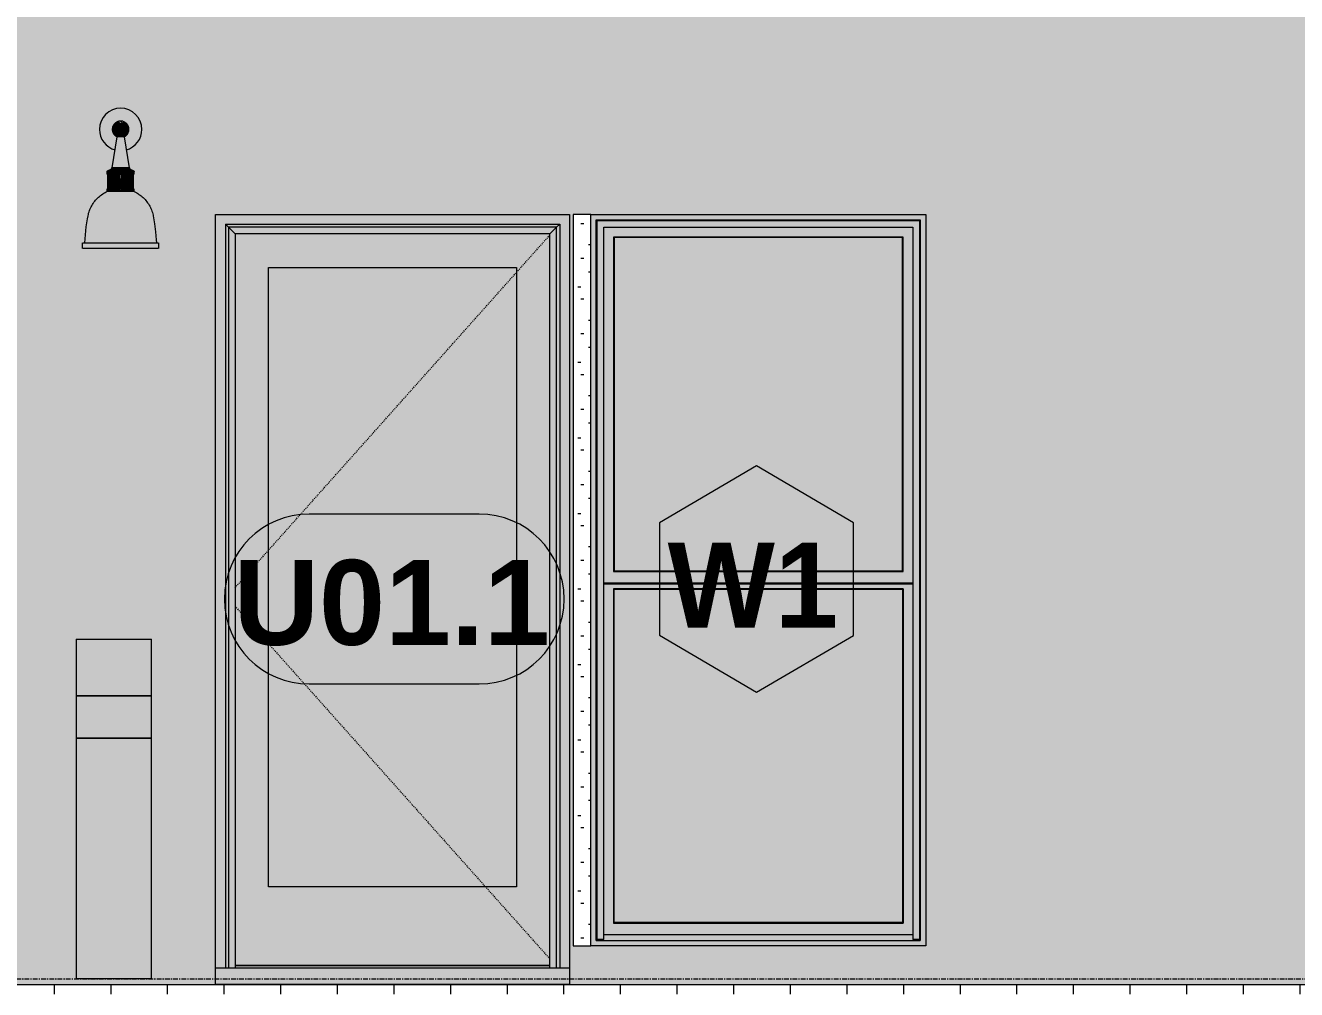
# Model space of a CAD drawing. Header units: inches. Extents: x -4168 to 4202, y -264 to 629.
# Drawn here: x -3329.6 to -3194.9, y -1.1 to 101 of the extents above; entities that cross this region are included whole.
import ezdxf

# ---------------------------------------------------------------- set-up
doc = ezdxf.new("R2010")
doc.units = ezdxf.units.IN
doc.header["$MEASUREMENT"] = 0
doc.linetypes.add('Dash 1_16_', pattern=[0.125, 0.0625, -0.0625])
doc.linetypes.add('Grid Line 1_2_', pattern=[0.875, 0.5, -0.125, 0.125, -0.125])
for name, color, linetype, lineweight in [('A-DOOR-5', 31, 'Continuous', 9), ('A-DOOR-6', 31, 'Dash 1_16_', 9), ('A-DOOR-FRAM', 31, 'Continuous', 9), ('A-DOOR-GLAZ', 31, 'Continuous', 9), ('A-DOOR-IDEN', 31, 'Continuous', 9), ('A-FLOR-2', 192, 'Continuous', 9), ('A-FLOR-LEVL-1', 51, 'Grid Line 1_2_', 9), ('A-FLOR-PATT-1', 252, 'Continuous', 9), ('A-GLAZ-1', 151, 'Continuous', 9), ('A-GLAZ-2', 57, 'Continuous', 9), ('A-GLAZ-IDEN', 152, 'Continuous', 9), ('A-WALL-3', 113, 'Continuous', 9), ('A-WALL-PATT-3', 111, 'Continuous', 9), ('E-LITE-EQPM', 33, 'Continuous', 9)]:
    doc.layers.add(name, color=color, linetype=linetype, lineweight=lineweight)
doc.styles.add('Arial_B', font='arialbd.ttf', dxfattribs={"height": 9})
doc.styles.add('Century Gothic_B', font='GOTHICB.TTF', dxfattribs={"height": 9})

# ---------------------------------------------------------------- blocks, each defined once
blk = doc.blocks.new('Bayer Built Door - VISTAGRANDE FLUSH - 37-1_2__ x 81-3_4__ - 1ST FLOOR-3294966-BUILDING ELEVATION - WEST')
at = {"layer": 'A-DOOR-FRAM'}
for points in [[(-3309.47, 1.13), (-3308.44, 1.13), (-3308.44, 79.97), (-3273, 79.97), (-3273, 1.13), (-3271.97, 1.13), (-3271.97, 81), (-3309.47, 81), (-3309.47, 1.42)], [(-3308.14, 1.13), (-3308.1, 1.13), (-3308.1, 79.63), (-3308.44, 79.97), (-3308.44, 1.13)], [(-3273.35, 79.63), (-3273, 79.97), (-3308.44, 79.97), (-3308.1, 79.63), (-3273.46, 79.63)], [(-3308.1, 1.13), (-3307.41, 1.13), (-3307.41, 78.94), (-3308.1, 79.63), (-3308.1, 1.2)], [(-3307.41, 78.94), (-3274.04, 78.94), (-3273.35, 79.63), (-3308.1, 79.63), (-3307.99, 79.52)], [(-3273.46, 1.13), (-3273.35, 1.13), (-3273.35, 79.63), (-3274.04, 78.94), (-3274.04, 1.13)], [(-3273.35, 1.13), (-3273, 1.13), (-3273, 79.97), (-3273.35, 79.63), (-3273.35, 1.2)], [(-3274.04, 1.13), (-3274.04, 1.42), (-3307.41, 1.42), (-3307.41, 1.13), (-3275.97, 1.13)], [(-3308.44, -0.63), (-3271.97, -0.63), (-3272, 1.13), (-3309.47, 1.13), (-3309.47, -0.63)]]:
    blk.add_hatch(color=256, dxfattribs=at).paths.add_polyline_path(points, flags=0)
h = blk.add_hatch(color=256, dxfattribs=at)
h.paths.add_polyline_path([(-3307.41, 1.42), (-3274.04, 1.42), (-3274.04, 78.94), (-3307.41, 78.94), (-3307.41, 1.58)], flags=0)
h.paths.add_polyline_path([(-3303.85, 9.75), (-3303.85, 75.37), (-3277.6, 75.37), (-3277.6, 9.75), (-3301.11, 9.75)], flags=0)
at = {"layer": 'A-DOOR-GLAZ'}
blk.add_hatch(color=256, dxfattribs=at).paths.add_polyline_path([(-3277.6, 9.75), (-3277.6, 75.37), (-3303.85, 75.37), (-3303.85, 9.75), (-3284.35, 9.75)], flags=0)
at = {"layer": 'A-DOOR-6'}
for p, q in [((-3307.41, 41.45), (-3274.04, 78.83)), ((-3307.41, 39.49), (-3274.04, 2.11))]:
    blk.add_line(p, q, dxfattribs=at)
at = {"layer": 'A-DOOR-FRAM'}
for p, q in [((-3308.44, 79.97), (-3308.44, 1.13)), ((-3308.44, 79.97), (-3273, 79.97)), ((-3308.1, 79.63), (-3308.44, 79.97)), ((-3308.44, 79.97), (-3308.44, 1.13)), ((-3308.44, 79.97), (-3273, 79.97)), ((-3307.41, 78.94), (-3308.1, 79.63)), ((-3308.1, 79.63), (-3308.1, 1.13)), ((-3273.35, 79.63), (-3308.1, 79.63)), ((-3274.04, 78.94), (-3273.35, 79.63)), ((-3273.35, 79.63), (-3273, 79.97)), ((-3273.35, 1.13), (-3273.35, 79.63)), ((-3273, 79.97), (-3273, 1.13)), ((-3273, 79.97), (-3273, 1.13)), ((-3307.41, 78.94), (-3307.41, 1.13)), ((-3274.04, 78.94), (-3307.41, 78.94)), ((-3274.04, 1.13), (-3274.04, 78.94)), ((-3303.85, 9.75), (-3303.85, 75.37)), ((-3303.85, 75.37), (-3277.6, 75.37)), ((-3277.6, 75.37), (-3277.6, 9.75)), ((-3277.6, 9.75), (-3303.85, 9.75)), ((-3274.04, 1.42), (-3307.41, 1.42)), ((-3307.41, 1.42), (-3274.04, 1.42)), ((-3309.47, -0.63), (-3309.47, 1.13)), ((-3271.97, 1.13), (-3309.47, 1.13)), ((-3271.97, 1.13), (-3271.97, -0.63)), ((-3309.47, -0.63), (-3309.47, -0.58)), ((-3271.97, -0.58), (-3309.47, -0.58)), ((-3271.97, -0.58), (-3271.97, -0.63))]:
    blk.add_line(p, q, dxfattribs=at)
blk = doc.blocks.new('VISA-OW2400-02-SASS - OW2400-L30K-MVOLT-V9-BUILDING ELEVATION - WEST')
at = {"layer": 'E-LITE-EQPM'}
h = blk.add_hatch(color=256, dxfattribs=at)
h.paths.add_polyline_path([(-2953.12, 87.83), (-2952.59, 88.05), (-2952.12, 88.41), (-2951.76, 88.88), (-2951.54, 89.42), (-2951.46, 90), (-2951.54, 90.58), (-2951.76, 91.13), (-2952.12, 91.59), (-2952.59, 91.95), (-2953.13, 92.17), (-2953.71, 92.25), (-2954.29, 92.17), (-2954.84, 91.95), (-2955.3, 91.59), (-2955.66, 91.13), (-2955.88, 90.58), (-2955.96, 90), (-2955.88, 89.42), (-2955.66, 88.88), (-2955.3, 88.41), (-2954.84, 88.05), (-2954.3, 87.83), (-2954.1, 89.24), (-2954.44, 89.55), (-2954.48, 89.68), (-2954.5, 89.69), (-2954.55, 90.05), (-2954.45, 90.32), (-2954.44, 90.39), (-2954.43, 90.44), (-2954.13, 90.73), (-2954.03, 90.75), (-2953.87, 90.85), (-2953.85, 90.79), (-2953.79, 90.77), (-2953.71, 90.71), (-2953.65, 90.77), (-2953.7, 90.79), (-2953.62, 90.85), (-2953.38, 90.71), (-2953.47, 90.84), (-2953.3, 90.75), (-2953.16, 90.65), (-2953, 90.46), (-2952.89, 90.19), (-2952.88, 90.02), (-2952.95, 89.66), (-2953, 89.63), (-2953.09, 89.41), (-2953.17, 89.35), (-2953.34, 89.22), (-2953.13, 87.89)], flags=0)
h.paths.add_polyline_path([(-2953.71, 90.77), (-2953.81, 90.79), (-2953.78, 90.87), (-2953.71, 90.77)], flags=0)
h = blk.add_hatch(color=256, dxfattribs=at)
h.paths.add_polyline_path([(-2954.04, 89.22), (-2953.71, 89.22), (-2953.71, 90.71), (-2953.87, 90.79), (-2953.9, 90.79), (-2953.9, 90.84), (-2954.02, 90.79), (-2954.05, 90.79), (-2954.45, 90.41), (-2954.45, 90.32), (-2954.52, 90.2), (-2954.54, 89.97), (-2954.48, 89.68), (-2954.44, 89.65), (-2954.44, 89.54), (-2954.08, 89.22)], flags=0)
h.paths.add_polyline_path([(-2953.71, 90.77), (-2953.78, 90.87), (-2953.81, 90.79), (-2953.71, 90.77)], flags=0)
for points in [[(-2953.44, 89.22), (-2953.34, 89.22), (-2953.03, 89.53), (-2952.98, 89.67), (-2952.94, 89.67), (-2952.88, 89.82), (-2952.88, 90.02), (-2952.89, 90.19), (-2953, 90.46), (-2953.16, 90.65), (-2953.38, 90.8), (-2953.46, 90.81), (-2953.46, 90.75), (-2953.67, 90.84), (-2953.71, 90.77), (-2953.62, 90.77), (-2953.71, 90.67), (-2953.71, 89.22), (-2953.45, 89.22)], [(-2953.99, 85.93), (-2953.71, 85.93), (-2953.71, 89.22), (-2954.08, 89.22), (-2954.58, 85.93), (-2953.99, 85.93)], [(-2953.34, 85.93), (-2952.81, 85.93), (-2953.38, 89.22), (-2953.71, 89.22), (-2953.71, 85.93), (-2953.37, 85.93)], [(-2953.73, 85.29), (-2953.71, 85.29), (-2953.72, 85.54), (-2955.16, 85.54), (-2955.16, 85.29), (-2953.82, 85.29)], [(-2953.71, 83.72), (-2953.73, 85.22), (-2955.09, 85.22), (-2955.06, 83.72), (-2954.02, 83.72)], [(-2953.72, 85.54), (-2953.71, 85.54), (-2953.72, 85.65), (-2953.71, 85.67), (-2953.72, 85.7), (-2954.71, 85.67), (-2954.71, 85.65), (-2955, 85.62), (-2955.06, 85.54), (-2953.78, 85.54)], [(-2953.73, 85.22), (-2953.71, 85.22), (-2953.73, 85.29), (-2954.97, 85.29), (-2954.91, 85.22), (-2953.82, 85.22)], [(-2953.94, 85.7), (-2953.71, 85.73), (-2953.71, 85.93), (-2954.61, 85.93), (-2954.65, 85.81), (-2954.58, 85.81), (-2954.58, 85.75), (-2954.49, 85.73), (-2954.46, 85.71), (-2954.27, 85.72), (-2954.06, 85.72), (-2953.96, 85.7)], [(-2952.81, 85.7), (-2952.81, 85.74), (-2952.82, 85.77), (-2952.81, 85.8), (-2952.72, 85.78), (-2952.72, 85.8), (-2952.81, 85.93), (-2953.71, 85.93), (-2953.71, 85.7), (-2953.33, 85.71), (-2953.13, 85.72), (-2952.96, 85.72), (-2952.81, 85.7)], [(-2952.44, 85.54), (-2952.36, 85.54), (-2952.46, 85.64), (-2953.71, 85.7), (-2953.71, 85.67), (-2953.71, 85.65), (-2953.71, 85.54), (-2952.46, 85.54)], [(-2952.33, 85.29), (-2952.26, 85.29), (-2952.26, 85.54), (-2953.71, 85.54), (-2953.7, 85.29), (-2952.36, 85.29)], [(-2953.02, 85.22), (-2952.51, 85.22), (-2952.46, 85.29), (-2953.71, 85.29), (-2953.71, 85.22), (-2953.08, 85.22)], [(-2952.36, 83.72), (-2952.33, 83.72), (-2952.33, 85.22), (-2953.71, 85.22), (-2953.71, 83.72), (-2952.42, 83.72)], [(-2954.02, 83.41), (-2953.71, 83.41), (-2953.73, 83.66), (-2955.16, 83.66), (-2955.16, 83.41), (-2954.02, 83.41)], [(-2953.73, 83.66), (-2953.71, 83.67), (-2953.71, 83.72), (-2954.91, 83.72), (-2954.97, 83.66), (-2953.94, 83.66)], [(-2952.5, 83.66), (-2952.46, 83.66), (-2952.51, 83.72), (-2953.71, 83.72), (-2953.71, 83.66), (-2952.51, 83.66)], [(-2952.51, 83.41), (-2952.26, 83.41), (-2952.26, 83.66), (-2953.71, 83.66), (-2953.71, 83.41), (-2952.72, 83.41)], [(-2954.85, 80.85), (-2953.71, 80.85), (-2953.71, 83.41), (-2955.16, 83.41), (-2956.04, 82.8), (-2956.76, 81.93), (-2957.11, 80.85), (-2954.89, 80.85)], [(-2950.65, 80.85), (-2950.32, 80.85), (-2950.72, 82.01), (-2951.51, 82.91), (-2952.32, 83.41), (-2953.71, 83.41), (-2953.71, 80.85), (-2950.67, 80.85)], [(-2953.71, 77.98), (-2953.71, 80.85), (-2957.11, 80.85), (-2957.4, 79.24), (-2957.46, 78.32), (-2957.46, 77.98), (-2954.26, 77.98)], [(-2951.23, 77.98), (-2949.96, 77.98), (-2949.99, 78.79), (-2950.07, 79.6), (-2950.32, 80.85), (-2953.71, 80.85), (-2953.71, 77.98), (-2951.26, 77.98)], [(-2954.74, 77.38), (-2953.71, 77.38), (-2953.71, 77.98), (-2957.71, 77.98), (-2957.71, 77.38), (-2954.85, 77.38)], [(-2949.72, 77.38), (-2949.72, 77.98), (-2953.71, 77.98), (-2953.71, 77.38), (-2950.2, 77.38)]]:
    blk.add_hatch(color=256, dxfattribs=at).paths.add_polyline_path(points, flags=0)
for p, q in [((-2954.13, 89.22), (-2954.66, 85.93)), ((-2953.71, 89.22), (-2954.08, 89.22)), ((-2953.34, 89.22), (-2953.71, 89.22)), ((-2952.77, 85.93), (-2953.29, 89.22)), ((-2955.16, 85.54), (-2955.16, 85.29)), ((-2953.71, 85.54), (-2955.16, 85.54)), ((-2955.16, 85.29), (-2955.09, 85.22)), ((-2953.71, 85.29), (-2955.16, 85.29)), ((-2955.09, 85.22), (-2955.09, 83.72)), ((-2953.71, 85.22), (-2955.09, 85.22)), ((-2953.71, 85.7), (-2954.82, 85.7)), ((-2954.66, 85.7), (-2954.4, 85.7)), ((-2953.71, 85.93), (-2954.61, 85.93)), ((-2952.81, 85.93), (-2953.71, 85.93)), ((-2952.6, 85.7), (-2953.71, 85.7)), ((-2952.26, 85.54), (-2953.71, 85.54)), ((-2952.26, 85.29), (-2953.71, 85.29)), ((-2952.33, 85.22), (-2953.71, 85.22)), ((-2953.02, 85.7), (-2952.6, 85.7)), ((-2952.33, 85.22), (-2952.26, 85.29)), ((-2952.33, 83.72), (-2952.33, 85.22)), ((-2952.26, 85.29), (-2952.26, 85.54)), ((-2955.09, 83.72), (-2955.16, 83.66)), ((-2955.16, 83.66), (-2955.16, 83.41)), ((-2953.71, 83.66), (-2955.16, 83.66)), ((-2953.71, 83.72), (-2955.09, 83.72)), ((-2952.33, 83.72), (-2953.71, 83.72)), ((-2952.26, 83.66), (-2953.71, 83.66)), ((-2952.26, 83.66), (-2952.33, 83.72)), ((-2952.26, 83.41), (-2952.26, 83.66)), ((-2953.71, 83.41), (-2955.16, 83.41)), ((-2952.26, 83.41), (-2953.71, 83.41)), ((-2957.77, 77.98), (-2957.77, 77.38)), ((-2957.71, 77.98), (-2953.71, 77.98)), ((-2953.71, 77.38), (-2957.71, 77.38)), ((-2953.71, 77.98), (-2949.72, 77.98)), ((-2949.72, 77.38), (-2953.71, 77.38)), ((-2949.65, 77.38), (-2949.65, 77.98))]:
    blk.add_line(p, q, dxfattribs=at)
at = {"layer": 'E-LITE-EQPM', "flags": 128}
for points in [[(-2954.13, 89.22), (-2954.17, 89.24), (-2954.2, 89.26), (-2954.22, 89.29), (-2954.25, 89.31), (-2954.28, 89.34), (-2954.31, 89.36), (-2954.33, 89.39), (-2954.35, 89.42), (-2954.38, 89.45), (-2954.4, 89.48), (-2954.42, 89.51), (-2954.44, 89.54), (-2954.46, 89.57), (-2954.47, 89.6), (-2954.49, 89.64), (-2954.5, 89.67), (-2954.51, 89.71), (-2954.53, 89.74), (-2954.54, 89.78), (-2954.54, 89.81), (-2954.55, 89.85), (-2954.56, 89.89), (-2954.56, 89.92), (-2954.56, 89.96), (-2954.56, 90), (-2954.56, 90.03), (-2954.56, 90.07), (-2954.56, 90.11), (-2954.55, 90.14), (-2954.55, 90.18), (-2954.54, 90.22), (-2954.53, 90.25), (-2954.52, 90.29), (-2954.51, 90.32), (-2954.49, 90.36), (-2954.48, 90.39), (-2954.46, 90.42), (-2954.44, 90.46), (-2954.42, 90.49), (-2954.4, 90.52), (-2954.38, 90.55), (-2954.36, 90.58), (-2954.34, 90.61), (-2954.31, 90.63), (-2954.29, 90.66), (-2954.26, 90.68), (-2954.23, 90.71), (-2954.2, 90.73), (-2954.17, 90.75), (-2954.14, 90.77), (-2954.11, 90.79), (-2954.08, 90.81), (-2954.05, 90.83), (-2954.01, 90.84), (-2953.98, 90.86), (-2953.94, 90.87), (-2953.91, 90.88), (-2953.87, 90.89), (-2953.84, 90.9), (-2953.8, 90.91), (-2953.77, 90.91), (-2953.73, 90.92), (-2953.71, 90.92)], [(-2953.71, 90.92), (-2953.67, 90.92), (-2953.64, 90.91), (-2953.6, 90.91), (-2953.57, 90.9), (-2953.53, 90.89), (-2953.49, 90.88), (-2953.46, 90.87), (-2953.43, 90.85), (-2953.39, 90.84), (-2953.36, 90.82), (-2953.33, 90.8), (-2953.29, 90.78), (-2953.26, 90.76), (-2953.23, 90.74), (-2953.2, 90.72), (-2953.18, 90.7), (-2953.15, 90.67), (-2953.12, 90.65), (-2953.1, 90.62), (-2953.07, 90.59), (-2953.05, 90.56), (-2953.03, 90.53), (-2953.01, 90.5), (-2952.99, 90.47), (-2952.97, 90.44), (-2952.95, 90.41), (-2952.94, 90.37), (-2952.92, 90.34), (-2952.91, 90.3), (-2952.9, 90.27), (-2952.89, 90.23), (-2952.88, 90.2), (-2952.87, 90.16), (-2952.87, 90.12), (-2952.86, 90.09), (-2952.86, 90.05), (-2952.86, 90.01), (-2952.86, 89.98), (-2952.86, 89.94), (-2952.86, 89.9), (-2952.87, 89.87), (-2952.88, 89.83), (-2952.88, 89.79), (-2952.89, 89.76), (-2952.9, 89.72), (-2952.91, 89.69), (-2952.93, 89.65), (-2952.94, 89.62), (-2952.96, 89.59), (-2952.98, 89.55), (-2952.99, 89.52), (-2953.01, 89.49), (-2953.03, 89.46), (-2953.06, 89.43), (-2953.08, 89.4), (-2953.1, 89.38), (-2953.13, 89.35), (-2953.16, 89.32), (-2953.18, 89.3), (-2953.21, 89.28), (-2953.24, 89.25), (-2953.27, 89.23), (-2953.29, 89.22)], [(-2955.16, 85.54), (-2955.15, 85.56), (-2955.14, 85.57), (-2955.12, 85.58), (-2955.11, 85.59), (-2955.1, 85.61), (-2955.08, 85.62), (-2955.07, 85.63), (-2955.05, 85.64), (-2955.04, 85.65), (-2955.02, 85.66), (-2955, 85.66), (-2954.99, 85.67), (-2954.97, 85.68), (-2954.95, 85.68), (-2954.94, 85.69), (-2954.92, 85.69), (-2954.9, 85.7), (-2954.88, 85.7), (-2954.88, 85.7)], [(-2954.88, 85.7), (-2954.87, 85.7), (-2954.86, 85.7), (-2954.85, 85.7), (-2954.85, 85.71), (-2954.84, 85.71), (-2954.83, 85.71), (-2954.82, 85.71), (-2954.81, 85.71), (-2954.8, 85.72), (-2954.79, 85.72), (-2954.79, 85.72), (-2954.78, 85.73), (-2954.77, 85.73), (-2954.76, 85.74), (-2954.75, 85.74), (-2954.75, 85.75), (-2954.74, 85.75), (-2954.73, 85.76), (-2954.73, 85.76), (-2954.72, 85.77), (-2954.71, 85.78), (-2954.71, 85.78), (-2954.7, 85.79), (-2954.7, 85.8), (-2954.69, 85.81), (-2954.69, 85.81), (-2954.68, 85.82), (-2954.68, 85.83), (-2954.68, 85.84), (-2954.67, 85.85), (-2954.67, 85.85), (-2954.67, 85.86), (-2954.66, 85.87), (-2954.66, 85.88), (-2954.66, 85.89), (-2954.66, 85.9), (-2954.66, 85.91), (-2954.66, 85.92), (-2954.66, 85.93), (-2954.66, 85.93)], [(-2952.77, 85.93), (-2952.77, 85.92), (-2952.77, 85.91), (-2952.76, 85.9), (-2952.76, 85.89), (-2952.76, 85.88), (-2952.76, 85.87), (-2952.76, 85.87), (-2952.75, 85.86), (-2952.75, 85.85), (-2952.75, 85.84), (-2952.74, 85.83), (-2952.74, 85.82), (-2952.74, 85.82), (-2952.73, 85.81), (-2952.73, 85.8), (-2952.72, 85.79), (-2952.72, 85.79), (-2952.71, 85.78), (-2952.7, 85.77), (-2952.7, 85.77), (-2952.69, 85.76), (-2952.68, 85.75), (-2952.68, 85.75), (-2952.67, 85.74), (-2952.66, 85.74), (-2952.65, 85.73), (-2952.65, 85.73), (-2952.64, 85.72), (-2952.63, 85.72), (-2952.62, 85.72), (-2952.61, 85.71), (-2952.61, 85.71), (-2952.6, 85.71), (-2952.59, 85.71), (-2952.58, 85.71), (-2952.57, 85.7), (-2952.56, 85.7), (-2952.55, 85.7), (-2952.54, 85.7), (-2952.54, 85.7)], [(-2952.54, 85.7), (-2952.52, 85.7), (-2952.51, 85.69), (-2952.49, 85.69), (-2952.47, 85.68), (-2952.45, 85.68), (-2952.44, 85.67), (-2952.42, 85.66), (-2952.4, 85.66), (-2952.39, 85.65), (-2952.37, 85.64), (-2952.36, 85.63), (-2952.34, 85.62), (-2952.33, 85.61), (-2952.31, 85.59), (-2952.3, 85.58), (-2952.29, 85.57), (-2952.28, 85.56), (-2952.26, 85.54), (-2952.26, 85.54)], [(-2957.16, 80.85), (-2957.13, 80.99), (-2957.1, 81.12), (-2957.05, 81.26), (-2957.01, 81.4), (-2956.96, 81.53), (-2956.9, 81.66), (-2956.84, 81.79), (-2956.77, 81.91), (-2956.7, 82.04), (-2956.62, 82.16), (-2956.54, 82.28), (-2956.45, 82.39), (-2956.36, 82.5), (-2956.26, 82.61), (-2956.16, 82.71), (-2956.06, 82.81), (-2955.95, 82.9), (-2955.84, 82.99), (-2955.73, 83.08), (-2955.61, 83.16), (-2955.49, 83.23), (-2955.36, 83.3), (-2955.24, 83.37), (-2955.16, 83.41)], [(-2952.26, 83.41), (-2952.13, 83.34), (-2952.01, 83.28), (-2951.88, 83.2), (-2951.77, 83.12), (-2951.65, 83.04), (-2951.53, 82.95), (-2951.43, 82.86), (-2951.32, 82.77), (-2951.22, 82.67), (-2951.12, 82.56), (-2951.03, 82.45), (-2950.94, 82.34), (-2950.85, 82.23), (-2950.77, 82.11), (-2950.7, 81.99), (-2950.63, 81.86), (-2950.56, 81.74), (-2950.5, 81.61), (-2950.44, 81.47), (-2950.39, 81.34), (-2950.35, 81.2), (-2950.31, 81.07), (-2950.28, 80.93), (-2950.26, 80.85)], [(-2957.52, 77.98), (-2957.45, 78.83), (-2957.35, 79.68), (-2957.22, 80.52), (-2957.16, 80.85)], [(-2950.26, 80.85), (-2950.12, 80), (-2950, 79.16), (-2949.93, 78.3), (-2949.9, 77.98)]]:
    blk.add_lwpolyline(points, dxfattribs=at)
at = {"layer": 'E-LITE-EQPM'}
for start, end in [(360, 180), (180, 254.7454), (285.2546, 360)]:
    blk.add_arc((-2953.71, 90), 2.25, start, end, dxfattribs=at)
blk = doc.blocks.new('Pathway_Cooper_McGraw-Edison _BSC-BRC_Round - Pathway_Cooper_McGraw-Edison _BSC-BRC_Round-V14-BUILDING ELEVATION - WEST')
at = {"layer": 'E-LITE-EQPM'}
for points in [[(-3317.53, 30), (-3316.25, 30), (-3316.25, 36), (-3324.25, 36), (-3324.25, 30), (-3317.87, 30)], [(-3317.42, 25.5), (-3316.25, 25.5), (-3316.25, 30), (-3324.25, 30), (-3324.25, 25.5), (-3317.87, 25.5)], [(-3324.25, 0), (-3316.25, 0), (-3316.25, 25.5), (-3324.25, 25.5), (-3324.25, 0.31)]]:
    blk.add_hatch(color=256, dxfattribs=at).paths.add_polyline_path(points, flags=0)
for p, q in [((-3324.25, 36), (-3324.25, 30)), ((-3324.25, 36), (-3316.25, 36)), ((-3316.25, 30), (-3316.25, 36)), ((-3316.25, 30), (-3324.25, 30)), ((-3324.25, 30), (-3324.25, 25.5)), ((-3324.25, 30), (-3316.25, 30)), ((-3316.25, 25.5), (-3316.25, 30)), ((-3316.25, 25.5), (-3324.25, 25.5)), ((-3324.25, 25.5), (-3324.25, 0)), ((-3324.25, 25.5), (-3316.25, 25.5)), ((-3316.25, 0), (-3316.25, 25.5)), ((-3316.25, 0), (-3324.25, 0))]:
    blk.add_line(p, q, dxfattribs=at)
blk = doc.blocks.new('Window-Double_Hung-Marvin-Essential - ESDH3066 - 1st Floor-V6-BUILDING ELEVATION - WEST')
at = {"layer": 'A-GLAZ-1'}
h = blk.add_hatch(color=256, dxfattribs=at)
h.paths.add_polyline_path([(-2276.63, 3.5), (-2274.22, 3.5), (-2274.22, 81), (-2309.72, 81), (-2309.72, 3.5), (-2278.84, 3.5)], flags=0)
h.paths.add_polyline_path([(-2274.81, 4.09), (-2309.14, 4.09), (-2309.1, 80.41), (-2274.81, 80.41), (-2274.81, 4.17)], flags=0)
for points in [[(-2309.14, 4.09), (-2309.06, 4.17), (-2309.06, 80.33), (-2309.14, 80.41), (-2309.14, 4.17)], [(-2274.89, 80.33), (-2274.85, 80.41), (-2309.1, 80.38), (-2309.06, 80.33), (-2275.25, 80.33)], [(-2275.25, 4.17), (-2274.89, 4.17), (-2274.89, 80.33), (-2309.06, 80.33), (-2309.06, 4.17), (-2308.35, 4.17), (-2308.35, 79.63), (-2275.6, 79.63), (-2275.6, 4.17)], [(-2274.81, 4.09), (-2274.81, 80.41), (-2274.89, 80.33), (-2274.89, 4.17)], [(-2276.69, 78.53), (-2276.69, 78.59), (-2307.32, 78.59), (-2307.25, 78.53), (-2289.41, 78.53)], [(-2307.32, 43.16), (-2307.25, 43.22), (-2307.25, 78.53), (-2307.32, 78.53), (-2307.32, 43.22)], [(-2295.6, 43.22), (-2276.69, 43.22), (-2276.69, 78.53), (-2307.25, 78.53), (-2307.25, 43.22), (-2303.98, 43.22)], [(-2276.63, 43.16), (-2276.63, 78.59), (-2276.69, 78.53), (-2276.69, 43.22)], [(-2303.98, 43.16), (-2276.63, 43.16), (-2276.69, 43.22), (-2307.25, 43.22), (-2307.25, 43.16)], [(-2276.19, 41.81), (-2275.6, 41.81), (-2275.6, 41.94), (-2308.35, 41.94), (-2308.35, 41.81), (-2276.63, 41.81)], [(-2307.25, 41.28), (-2276.69, 41.28), (-2276.69, 41.34), (-2307.32, 41.34)], [(-2307.32, 5.91), (-2307.25, 5.97), (-2307.25, 41.28), (-2307.32, 41.28), (-2307.32, 5.97)], [(-2276.69, 5.97), (-2276.69, 41.28), (-2307.25, 41.28), (-2307.25, 5.97), (-2278.84, 5.97)], [(-2276.63, 5.91), (-2276.63, 41.34), (-2276.69, 41.28), (-2276.69, 5.97)], [(-2276.69, 5.91), (-2276.63, 5.91), (-2276.69, 5.97), (-2307.25, 5.97), (-2307.25, 5.91), (-2278.84, 5.91)], [(-2295.6, 4.09), (-2274.81, 4.09), (-2274.89, 4.17), (-2275.6, 4.19), (-2275.6, 4.66), (-2308.35, 4.66), (-2308.35, 4.17), (-2309.06, 4.17), (-2309.14, 4.09), (-2303.98, 4.09)], [(-2309.14, 4.09), (-2309.14, 4.09), (-2309.14, 4.17)]]:
    blk.add_hatch(color=256, dxfattribs=at).paths.add_polyline_path(points, flags=0)
h = blk.add_hatch(color=256, dxfattribs=at)
h.paths.add_polyline_path([(-2295.6, 41.94), (-2275.6, 41.94), (-2275.6, 79.63), (-2308.35, 79.63), (-2308.35, 41.94), (-2303.98, 41.94)], flags=0)
h.paths.add_polyline_path([(-2303.98, 43.16), (-2307.32, 43.16), (-2307.32, 78.59), (-2276.63, 78.59), (-2276.63, 43.16), (-2295.6, 43.16)], flags=0)
h = blk.add_hatch(color=256, dxfattribs=at)
h.paths.add_polyline_path([(-2308.35, 4.69), (-2275.6, 4.69), (-2275.6, 41.81), (-2308.35, 41.81), (-2308.35, 4.87)], flags=0)
h.paths.add_polyline_path([(-2295.6, 5.91), (-2307.32, 5.91), (-2307.32, 41.34), (-2276.63, 41.34), (-2276.63, 5.91), (-2278.84, 5.91)], flags=0)
at = {"layer": 'A-GLAZ-2'}
h = blk.add_hatch(dxfattribs=at)
h.set_pattern_fill('FP_39', color=256, style=0, pattern_type=2)
h.set_pattern_definition([(0, (-2273.654, -14.84), (0, 8), [0.33, -7.67]), (0, (-2271.094, -14.68), (0, 8), [0.33, -7.67]), (0, (-2272.534, -12.92), (0, 8), [0.33, -7.67]), (0, (-2270.774, -11.64), (0, 8), [0.33, -7.67]), (0, (-2272.854, -11.16), (0, 8), [0.33, -7.67]), (0, (-2272.214, -9.24), (0, 8), [0.33, -7.67]), (0, (-2273.334, -7.8), (0, 8), [0.33, -7.67]), (0, (-2270.774, -7.96), (0, 8), [0.33, -7.67]), (0, (-2268.854, -7.64), (0, 8), [0.33, -7.67]), (0, (-2267.894, -9.56), (0, 8), [0.33, -7.67]), (0, (-2266.294, -9.72), (0, 8), [0.33, -7.67]), (0, (-2266.294, -12.6), (0, 8), [0.33, -7.67]), (0, (-2267.734, -13.56), (0, 8), [0.33, -7.67]), (0, (-2269.974, -13.08), (0, 8), [0.33, -7.67]), (0, (-2268.534, -11.64), (0, 8), [0.33, -7.67]), (0, (-2269.974, -10.2), (0, 8), [0.33, -7.67]), (0, (-2266.614, -14.68), (0, 8), [0.33, -7.67])])
h.paths.add_polyline_path([(-2309.72, 3.5), (-2309.72, 81), (-2311.6, 81), (-2311.6, 3.5)], flags=0)
at = {"layer": 'A-GLAZ-1'}
for p, q in [((-2309.72, 81), (-2311.6, 81)), ((-2311.6, 81), (-2311.6, 3.5)), ((-2309.72, 3.5), (-2309.72, 81)), ((-2309.14, 80.41), (-2274.81, 80.41)), ((-2309.14, 80.41), (-2309.06, 80.33)), ((-2309.14, 4.09), (-2309.14, 80.41)), ((-2274.89, 80.33), (-2309.06, 80.33)), ((-2309.06, 80.33), (-2309.06, 4.17)), ((-2308.35, 79.63), (-2275.6, 79.63)), ((-2308.35, 4.17), (-2308.35, 79.63)), ((-2275.6, 79.63), (-2275.6, 4.17)), ((-2274.81, 80.41), (-2274.89, 80.33)), ((-2274.89, 80.33), (-2274.89, 4.17)), ((-2274.81, 80.41), (-2274.81, 4.09)), ((-2307.25, 78.53), (-2307.32, 78.59)), ((-2307.32, 78.59), (-2307.32, 43.16)), ((-2276.63, 78.59), (-2307.32, 78.59)), ((-2307.25, 78.53), (-2307.25, 43.22)), ((-2276.69, 78.53), (-2307.25, 78.53)), ((-2276.69, 78.53), (-2276.63, 78.59)), ((-2276.69, 43.22), (-2276.69, 78.53)), ((-2276.63, 43.16), (-2276.63, 78.59)), ((-2307.25, 43.22), (-2307.32, 43.16)), ((-2307.32, 43.16), (-2276.63, 43.16)), ((-2307.25, 43.22), (-2276.69, 43.22)), ((-2276.63, 43.16), (-2276.69, 43.22)), ((-2275.6, 41.94), (-2308.35, 41.94)), ((-2275.6, 41.81), (-2308.35, 41.81)), ((-2276.63, 41.34), (-2307.32, 41.34)), ((-2307.32, 41.34), (-2307.25, 41.28)), ((-2307.32, 41.34), (-2307.32, 5.91)), ((-2307.25, 41.28), (-2276.69, 41.28)), ((-2307.25, 5.97), (-2307.25, 41.28)), ((-2276.69, 41.28), (-2276.63, 41.34)), ((-2276.69, 41.28), (-2276.69, 5.97)), ((-2276.63, 41.34), (-2276.63, 5.91)), ((-2307.32, 5.91), (-2307.25, 5.97)), ((-2307.32, 5.91), (-2276.63, 5.91)), ((-2276.69, 5.97), (-2307.25, 5.97)), ((-2276.63, 5.91), (-2276.69, 5.97)), ((-2309.06, 4.17), (-2309.14, 4.09)), ((-2309.14, 4.09), (-2274.81, 4.09)), ((-2308.35, 4.17), (-2309.06, 4.17)), ((-2275.6, 4.69), (-2308.35, 4.69)), ((-2275.6, 4.66), (-2308.35, 4.66)), ((-2274.89, 4.17), (-2275.6, 4.17)), ((-2274.81, 4.09), (-2274.89, 4.17)), ((-2311.6, 3.5), (-2309.72, 3.5))]:
    blk.add_line(p, q, dxfattribs=at)
blk = doc.blocks.new('Door Tag - Type Mark-1198267-BUILDING ELEVATION - WEST')
at = {"layer": 'A-DOOR-IDEN'}
for p, q in [((-2321.54, 49.25), (-2339.54, 49.25)), ((-2339.54, 31.25), (-2321.54, 31.25))]:
    blk.add_line(p, q, dxfattribs=at)
for centre, start, end in [((-2339.54, 40.25), 90, 270), ((-2321.54, 40.25), 270, 90)]:
    blk.add_arc(centre, 9, start, end, dxfattribs=at)
blk = doc.blocks.new('Window Tag - ONE-2920521-BUILDING ELEVATION - WEST')
at = {"layer": 'A-GLAZ-IDEN'}
for p, q in [((-2120.31, 200.37), (-2130.59, 194.32)), ((-2110.03, 194.32), (-2120.31, 200.37)), ((-2130.59, 194.32), (-2130.59, 182.43)), ((-2110.03, 182.38), (-2110.03, 194.32)), ((-2130.59, 182.43), (-2120.31, 176.37)), ((-2120.31, 176.37), (-2110.03, 182.38))]:
    blk.add_line(p, q, dxfattribs=at)

msp = doc.modelspace()

# ---------------------------------------------------------------- hatches: boundary and pattern name
at = {"layer": 'A-FLOR-PATT-1'}
h = msp.add_hatch(dxfattribs=at)
h.set_pattern_fill('FP_8', color=256, style=0, pattern_type=2)
h.set_pattern_definition([(90, (-2936.56, 0), (-6, 4e-16), [])])
h.paths.add_polyline_path([(-2128.0145, -1.625), (-2098.6987, -1.625), (-2098.6987, -0.625), (-2253.9237, -0.625), (-2253.9237, -1.625), (-2161.5315, -1.625)], flags=0)
h.paths.add_polyline_path([(-3807.0408, -1.625), (-2632.3237, -1.625), (-2632.3498, -0.625), (-3819.3237, -0.625), (-3819.3237, -1.625), (-3807.6737, -1.625)], flags=0)
at = {"layer": 'A-WALL-PATT-3'}
h = msp.add_hatch(dxfattribs=at)
h.set_pattern_fill('FP_11', color=256, style=0, pattern_type=2)
h.set_pattern_definition([(0, (-3827.636, -29.2), (0, 4), []), (90, (-3827.636, -29.2), (-8, 8), [4, -28]), (90, (-3811.636, -25.2), (-8, 8), [4, -28])])
h.paths.add_polyline_path([(-3816.2125, -0.625), (-3309.4737, -0.625), (-3309.4737, 81), (-3271.9737, 81), (-3271.9737, -0.625), (-3147.3737, -0.625), (-3147.3737, 23.3125), (-3173.6862, 23.3125), (-3173.6862, 68.3125), (-3144.6862, 68.3125), (-3144.6862, 36), (-3129.5612, 36), (-3129.5612, 68.3125), (-3100.5612, 68.3125), (-3100.5612, 23.3125), (-3126.8737, 23.3125), (-3126.8737, -0.625), (-3002.2737, -0.625), (-3002.2737, 81), (-2964.7737, 81), (-2964.7737, -0.625), (-2945.7737, -0.625), (-2945.7737, 36), (-2925.2737, 36), (-2925.2737, -0.625), (-2906.2737, -0.625), (-2906.2737, 81), (-2868.7737, 81), (-2868.7737, -0.625), (-2768.7737, -0.625), (-2768.7737, 36), (-2749.5612, 36), (-2749.5612, 68.3125), (-2720.5612, 68.3125), (-2720.5612, 23.3125), (-2748.2737, 23.3125), (-2748.2737, -0.625), (-2642.5487, -0.625), (-2642.5487, 109.25), (-3823.1987, 109.25), (-3823.1987, 41.75), (-3821.8237, 41.75), (-3821.8237, 42), (-3818.8237, 42), (-3818.8237, 36), (-3807.6737, 36), (-3807.6737, 81), (-3772.1737, 81), (-3772.1737, 3.5), (-3807.6737, 3.5), (-3807.6737, 34.5), (-3818.8237, 34.5), (-3818.8237, -0.625), (-3817.5261, -0.625)], flags=0)
h.paths.add_polyline_path([(-3321.284, 0), (-3324.2487, 0), (-3324.2487, 36), (-3316.2487, 36), (-3316.2487, 0), (-3320.2487, 0)], flags=0)
h.paths.add_polyline_path([(-2701.7487, 0), (-2701.7487, 88), (-2661.7487, 88), (-2661.7487, 0), (-2699.7487, 0)], flags=0)
h.paths.add_polyline_path([(-3822.4112, 1.2609), (-3821.8237, 1.2609), (-3821.8237, 1.7609), (-3823.1987, 1.7609), (-3823.1987, 1.2609)], flags=0)
h.paths.add_polyline_path([(-3368.9737, 3.5), (-3404.4737, 3.5), (-3404.4737, 81), (-3368.9737, 81), (-3368.9737, 12.5063)], flags=0)
h.paths.add_polyline_path([(-3644.6587, 3.5), (-3672.0737, 3.5), (-3672.0737, 81), (-3636.5737, 81), (-3636.5737, 3.5)], flags=0)
h.paths.add_polyline_path([(-3007.8357, 3.5), (-3040.0237, 3.5), (-3040.0237, 81), (-3002.6487, 81), (-3002.6487, 3.5), (-3004.5237, 3.5)], flags=0)
h.paths.add_polyline_path([(-2831.8715, 3.5), (-2868.3987, 3.5), (-2868.3987, 81), (-2795.0237, 81), (-2795.0237, 3.5), (-2831.0237, 3.5)], flags=0)
h.paths.add_polyline_path([(-3636.0737, 3.5), (-3636.0737, 81), (-3600.5737, 81), (-3600.5737, 3.5), (-3627.9002, 3.5)], flags=0)
h.paths.add_polyline_path([(-3267.5925, 3.5), (-3271.5987, 3.5), (-3271.5987, 81), (-3234.2237, 81), (-3234.2237, 3.5), (-3250.834, 3.5)], flags=0)
h.paths.add_polyline_path([(-3821.8237, 7.2609), (-3821.8237, 7.7609), (-3823.1987, 7.7609), (-3823.1987, 7.2609)], flags=0)
h.paths.add_polyline_path([(-3823.1987, 13.2609), (-3821.8237, 13.2609), (-3821.8237, 13.7609), (-3823.1987, 13.7609), (-3823.1987, 13.5109)], flags=0)
h.paths.add_polyline_path([(-3444.1223, 16.875), (-3476.1223, 16.875), (-3476.1223, 64.875), (-3412.1223, 64.875), (-3412.1223, 16.875), (-3438.3168, 16.875)], flags=0)
h.paths.add_polyline_path([(-3823.1987, 19.2609), (-3821.8237, 19.2609), (-3821.8237, 19.7609), (-3823.1987, 19.7609), (-3823.1987, 19.5109)], flags=0)
h.paths.add_polyline_path([(-3508.3359, 23.3125), (-3516.2237, 23.3125), (-3516.2237, 68.3125), (-3487.2237, 68.3125), (-3487.2237, 23.3125), (-3502.2115, 23.3125)], flags=0)
h.paths.add_polyline_path([(-3823.1987, 25.2609), (-3821.8237, 25.2609), (-3821.8237, 25.7609), (-3823.1987, 25.7609), (-3823.1987, 25.5109)], flags=0)
h.paths.add_polyline_path([(-3821.8237, 31.2609), (-3821.8237, 31.7609), (-3823.1987, 31.7609), (-3823.1987, 31.2609)], flags=0)
h.paths.add_polyline_path([(-3821.8237, 37.2609), (-3821.8237, 37.7609), (-3823.1987, 37.7609), (-3823.1987, 37.2609)], flags=0)
h.paths.add_polyline_path([(-2953.238, 85.7022), (-2953.6196, 85.7149), (-2953.427, 85.7022), (-2953.2392, 85.7022)], flags=0)
h.paths.add_polyline_path([(-2949.7162, 77.384), (-2957.7063, 77.384), (-2957.7063, 77.9781), (-2957.4601, 77.9781), (-2957.4038, 79.2383), (-2957.3881, 79.4177), (-2957.0583, 81), (-2956.7465, 81.9544), (-2955.9275, 82.8954), (-2955.1603, 83.4062), (-2955.1603, 83.6562), (-2954.9662, 83.6562), (-2954.9077, 83.7238), (-2955.0928, 83.7238), (-2955.0633, 85.2238), (-2954.9077, 85.2238), (-2955.0002, 85.2913), (-2955.1603, 85.2913), (-2955.1603, 85.5413), (-2955.0633, 85.5413), (-2954.9662, 85.6382), (-2954.3172, 85.7271), (-2954.4623, 85.7102), (-2954.4797, 85.744), (-2954.5056, 85.7609), (-2954.6015, 85.744), (-2954.6102, 85.8142), (-2954.6549, 85.832), (-2954.6102, 85.9275), (-2954.3028, 87.8305), (-2954.8362, 88.0514), (-2955.3022, 88.409), (-2955.6598, 88.875), (-2955.8846, 89.4177), (-2955.9612, 90), (-2955.8846, 90.5823), (-2955.6598, 91.125), (-2955.3022, 91.591), (-2954.8362, 91.9486), (-2954.2936, 92.1733), (-2953.7112, 92.25), (-2953.1289, 92.1733), (-2952.5862, 91.9486), (-2952.1202, 91.591), (-2951.7627, 91.125), (-2951.5379, 90.5823), (-2951.4612, 90), (-2951.5379, 89.4177), (-2951.7627, 88.875), (-2952.1202, 88.409), (-2952.5862, 88.0514), (-2953.1191, 87.8267), (-2952.7676, 85.8641), (-2952.7695, 85.7994), (-2952.8661, 85.7967), (-2952.8661, 85.751), (-2952.8661, 85.7082), (-2953.2135, 85.707), (-2953.0205, 85.702), (-2952.4222, 85.6186), (-2952.3101, 85.5413), (-2952.2621, 85.5413), (-2952.2621, 85.2913), (-2952.4563, 85.2913), (-2952.5148, 85.2238), (-2952.3297, 85.2152), (-2952.3592, 83.7238), (-2952.5148, 83.7238), (-2952.4181, 83.6562), (-2952.2621, 83.6562), (-2952.2621, 83.4062), (-2951.3861, 82.8113), (-2950.6667, 81.926), (-2950.2778, 80.662), (-2950.0344, 79.4177), (-2949.9624, 77.9781), (-2949.7162, 77.9781)], flags=0)
h.paths.add_polyline_path([(-3687.013, 85.7022), (-3687.3946, 85.7149), (-3687.202, 85.7022), (-3687.0142, 85.7022)], flags=0)
h.paths.add_polyline_path([(-3684.1896, 77.384), (-3691.4813, 77.384), (-3691.4813, 77.9781), (-3691.2351, 77.9781), (-3691.1788, 79.2383), (-3691.1631, 79.4177), (-3690.8333, 81), (-3690.5215, 81.9544), (-3689.7025, 82.8954), (-3688.9353, 83.4062), (-3688.9353, 83.6562), (-3688.7412, 83.6562), (-3688.6827, 83.7238), (-3688.8678, 83.7238), (-3688.8383, 85.2238), (-3688.6827, 85.2238), (-3688.7752, 85.2913), (-3688.9353, 85.2913), (-3688.9353, 85.5413), (-3688.8383, 85.5413), (-3688.7412, 85.6382), (-3688.0922, 85.7271), (-3688.2373, 85.7102), (-3688.2547, 85.744), (-3688.2806, 85.7609), (-3688.3765, 85.744), (-3688.3852, 85.8142), (-3688.4299, 85.832), (-3688.3852, 85.9275), (-3688.0778, 87.8305), (-3688.6112, 88.0514), (-3689.0772, 88.409), (-3689.4348, 88.875), (-3689.6596, 89.4177), (-3689.7362, 90), (-3689.6596, 90.5823), (-3689.4348, 91.125), (-3689.0772, 91.591), (-3688.6112, 91.9486), (-3688.0686, 92.1733), (-3687.4862, 92.25), (-3686.9039, 92.1733), (-3686.3612, 91.9486), (-3685.8952, 91.591), (-3685.5377, 91.125), (-3685.3129, 90.5823), (-3685.2362, 90), (-3685.3129, 89.4177), (-3685.5377, 88.875), (-3685.8952, 88.409), (-3686.3612, 88.0514), (-3686.8941, 87.8267), (-3686.5426, 85.8641), (-3686.5445, 85.7994), (-3686.6411, 85.7967), (-3686.6411, 85.751), (-3686.6411, 85.7082), (-3686.9885, 85.707), (-3686.7955, 85.702), (-3686.1972, 85.6186), (-3686.0851, 85.5413), (-3686.0371, 85.5413), (-3686.0371, 85.2913), (-3686.2313, 85.2913), (-3686.2898, 85.2238), (-3686.1047, 85.2238), (-3686.1342, 83.7238), (-3686.2819, 83.7147), (-3686.2313, 83.6562), (-3686.0371, 83.6562), (-3686.0371, 83.4062), (-3685.1611, 82.8113), (-3684.4417, 81.926), (-3684.0528, 80.662), (-3683.8094, 79.4177), (-3683.7374, 77.9781), (-3683.4912, 77.9781), (-3683.4912, 77.384), (-3684.0915, 77.384)], flags=0)
h.paths.add_polyline_path([(-2649.1513, 85.7022), (-2649.5329, 85.7149), (-2649.3403, 85.7022), (-2649.1525, 85.7022)], flags=0)
h.paths.add_polyline_path([(-2652.9055, 77.384), (-2653.6196, 77.384), (-2653.6196, 77.9781), (-2653.3734, 77.9781), (-2653.3171, 79.2383), (-2653.3014, 79.4177), (-2652.9212, 81.1541), (-2652.6123, 82.0113), (-2651.8407, 82.8954), (-2651.0736, 83.4062), (-2651.0736, 83.6562), (-2650.8795, 83.6562), (-2650.821, 83.7238), (-2651.0061, 83.7238), (-2650.9766, 85.2238), (-2650.821, 85.2238), (-2650.9135, 85.2913), (-2651.0736, 85.2913), (-2651.0736, 85.5413), (-2650.9766, 85.5413), (-2650.8795, 85.6382), (-2650.2305, 85.7271), (-2650.3756, 85.7102), (-2650.393, 85.744), (-2650.4189, 85.7609), (-2650.5148, 85.744), (-2650.5235, 85.8142), (-2650.5681, 85.832), (-2650.5235, 85.9275), (-2650.2161, 87.8305), (-2650.7495, 88.0514), (-2651.2155, 88.409), (-2651.5731, 88.875), (-2651.7979, 89.4177), (-2651.8745, 90), (-2651.7979, 90.5823), (-2651.5731, 91.125), (-2651.2155, 91.591), (-2650.7495, 91.9486), (-2650.2069, 92.1733), (-2649.6245, 92.25), (-2649.0422, 92.1733), (-2648.4995, 91.9486), (-2648.0335, 91.591), (-2647.676, 91.125), (-2647.4512, 90.5823), (-2647.3745, 90), (-2647.4512, 89.4177), (-2647.676, 88.875), (-2648.0335, 88.409), (-2648.4995, 88.0514), (-2649.0323, 87.8267), (-2648.6809, 85.8641), (-2648.6828, 85.7994), (-2648.7794, 85.7967), (-2648.7794, 85.751), (-2648.7794, 85.7082), (-2649.1268, 85.707), (-2648.9337, 85.702), (-2648.3355, 85.6186), (-2648.243, 85.5413), (-2648.1754, 85.5413), (-2648.1754, 85.2913), (-2648.3696, 85.2913), (-2648.4281, 85.2238), (-2648.243, 85.2238), (-2648.2725, 83.7238), (-2648.4281, 83.7238), (-2648.3313, 83.6562), (-2648.1754, 83.6562), (-2648.1754, 83.4062), (-2647.2994, 82.8113), (-2646.58, 81.926), (-2646.1911, 80.662), (-2645.9477, 79.4177), (-2645.8757, 77.9781), (-2645.6295, 77.9781), (-2645.6295, 77.384), (-2652.6545, 77.384)], flags=0)
h.paths.add_polyline_path([(-2915.163, 85.7022), (-2915.5446, 85.7149), (-2915.352, 85.7022), (-2915.1642, 85.7022)], flags=0)
h.paths.add_polyline_path([(-2912.2415, 77.384), (-2919.6313, 77.384), (-2919.6313, 77.9781), (-2919.3851, 77.9781), (-2919.3288, 79.2383), (-2919.3131, 79.4177), (-2918.9833, 81), (-2918.6715, 81.9544), (-2917.8525, 82.8954), (-2917.0853, 83.4062), (-2917.0853, 83.6562), (-2916.8912, 83.6562), (-2916.8327, 83.7238), (-2917.0178, 83.7238), (-2916.9883, 85.2238), (-2916.8327, 85.2238), (-2916.9252, 85.2913), (-2917.0853, 85.3331), (-2917.0853, 85.5413), (-2916.9883, 85.5413), (-2916.8912, 85.6382), (-2916.2163, 85.7222), (-2916.3873, 85.7102), (-2916.4047, 85.744), (-2916.4306, 85.7609), (-2916.5265, 85.744), (-2916.5352, 85.8142), (-2916.5878, 85.815), (-2916.5352, 85.9275), (-2916.2278, 87.8305), (-2916.8041, 88.0843), (-2917.2272, 88.409), (-2917.5848, 88.875), (-2917.8096, 89.4177), (-2917.8862, 90), (-2917.8096, 90.5823), (-2917.5848, 91.125), (-2917.2272, 91.591), (-2916.7612, 91.9486), (-2916.2186, 92.1733), (-2915.6362, 92.25), (-2915.0539, 92.1733), (-2914.5112, 91.9486), (-2914.0452, 91.591), (-2913.6877, 91.125), (-2913.4629, 90.5823), (-2913.3862, 90), (-2913.4629, 89.4177), (-2913.6877, 88.875), (-2914.0452, 88.409), (-2914.5112, 88.0514), (-2915.0441, 87.8267), (-2914.6945, 85.8669), (-2914.6945, 85.7994), (-2914.7911, 85.7967), (-2914.7911, 85.751), (-2914.7911, 85.7082), (-2915.1385, 85.707), (-2914.9482, 85.7022), (-2914.3619, 85.6367), (-2914.2351, 85.5413), (-2914.1871, 85.5413), (-2914.1871, 85.2913), (-2914.3813, 85.2913), (-2914.4398, 85.2238), (-2914.2547, 85.2238), (-2914.2842, 83.7238), (-2914.4398, 83.7238), (-2914.3431, 83.6562), (-2914.1871, 83.6562), (-2914.1871, 83.4062), (-2913.3111, 82.8113), (-2912.5917, 81.926), (-2912.2028, 80.662), (-2911.9594, 79.4177), (-2911.8874, 77.9781), (-2911.6412, 77.9781), (-2911.6412, 77.384), (-2912.123, 77.384)], flags=0)
h.paths.add_polyline_path([(-3319.063, 85.7022), (-3319.4446, 85.7149), (-3319.252, 85.7022), (-3319.0642, 85.7022)], flags=0)
h.paths.add_polyline_path([(-3316.023, 77.384), (-3323.5313, 77.384), (-3323.5313, 77.9781), (-3323.2851, 77.9781), (-3323.2288, 79.2383), (-3323.2131, 79.4177), (-3322.8833, 81), (-3322.5715, 81.9544), (-3321.7525, 82.8954), (-3320.9853, 83.4062), (-3320.9853, 83.6562), (-3320.7846, 83.6639), (-3320.7327, 83.7238), (-3320.9178, 83.7238), (-3320.9178, 85.2238), (-3320.7484, 85.2419), (-3320.7912, 85.2913), (-3320.9853, 85.2913), (-3320.9853, 85.5413), (-3320.8883, 85.5413), (-3320.7912, 85.6382), (-3320.1422, 85.7271), (-3320.2873, 85.7102), (-3320.3047, 85.744), (-3320.3306, 85.7609), (-3320.4265, 85.744), (-3320.4352, 85.8142), (-3320.4878, 85.815), (-3320.4352, 85.9275), (-3320.1278, 87.8305), (-3320.6612, 88.0514), (-3321.1272, 88.409), (-3321.4848, 88.875), (-3321.7096, 89.4177), (-3321.7862, 90), (-3321.7096, 90.5823), (-3321.4848, 91.125), (-3321.1272, 91.591), (-3320.6612, 91.9486), (-3320.1186, 92.1733), (-3319.5362, 92.25), (-3318.9539, 92.1733), (-3318.4112, 91.9486), (-3317.868, 91.4903), (-3317.5877, 91.125), (-3317.3629, 90.5823), (-3317.2862, 90), (-3317.3629, 89.4177), (-3317.5877, 88.875), (-3317.9452, 88.409), (-3318.4112, 88.0514), (-3318.9441, 87.8267), (-3318.5926, 85.8641), (-3318.5945, 85.7994), (-3318.6911, 85.7967), (-3318.6911, 85.751), (-3318.6911, 85.7082), (-3319.0385, 85.707), (-3318.8455, 85.702), (-3318.2472, 85.6186), (-3318.1351, 85.5413), (-3318.0871, 85.5413), (-3318.0871, 85.2913), (-3318.2813, 85.2913), (-3318.3398, 85.2238), (-3318.1547, 85.2238), (-3318.1842, 83.7238), (-3318.3398, 83.7238), (-3318.2431, 83.6562), (-3318.0871, 83.6562), (-3318.0871, 83.4062), (-3317.2111, 82.8113), (-3316.4917, 81.926), (-3316.1028, 80.662), (-3315.8594, 79.4177), (-3315.7874, 77.9781), (-3315.5412, 77.9781), (-3315.5412, 77.384)], flags=0)

# ---------------------------------------------------------------- linework, layer by layer
at = {"layer": 'A-FLOR-2'}
msp.add_line((-2632.3237, -0.625), (-3819.3237, -0.625), dxfattribs=at)
at = {"layer": 'A-FLOR-LEVL-1'}
msp.add_line((-4167.9645, 0), (-1830.9484, 0), dxfattribs=at)
at = {"layer": 'A-WALL-3'}
for p, q in [((-3309.4737, 1.125), (-3309.4737, 81)), ((-3309.4737, 81), (-3271.9737, 81)), ((-3271.9737, 81), (-3271.9737, 1.125)), ((-3269.7237, 81), (-3234.2237, 81)), ((-3234.2237, 81), (-3234.2237, 3.5)), ((-3234.2237, 3.5), (-3269.7237, 3.5))]:
    msp.add_line(p, q, dxfattribs=at)

# ---------------------------------------------------------------- block references
at = {"layer": 'A-DOOR-5'}
msp.add_blockref('Bayer Built Door - VISTAGRANDE FLUSH - 37-1_2__ x 81-3_4__ - 1ST FLOOR-3294966-BUILDING ELEVATION - WEST', (0, 0), dxfattribs=at)
at = {"layer": 'A-DOOR-IDEN'}
msp.add_blockref('Door Tag - Type Mark-1198267-BUILDING ELEVATION - WEST', (-960, 0), dxfattribs=at)
at = {"layer": 'A-GLAZ-1'}
msp.add_blockref('Window-Double_Hung-Marvin-Essential - ESDH3066 - 1st Floor-V6-BUILDING ELEVATION - WEST', (-960, 0), dxfattribs=at)
at = {"layer": 'A-GLAZ-IDEN'}
msp.add_blockref('Window Tag - ONE-2920521-BUILDING ELEVATION - WEST', (-1131.8555, -146), dxfattribs=at)
at = {"layer": 'E-LITE-EQPM'}
for name, p in [('VISA-OW2400-02-SASS - OW2400-L30K-MVOLT-V9-BUILDING ELEVATION - WEST', (-365.825, 0)), ('Pathway_Cooper_McGraw-Edison _BSC-BRC_Round - Pathway_Cooper_McGraw-Edison _BSC-BRC_Round-V14-BUILDING ELEVATION - WEST', (0, 0))]:
    msp.add_blockref(name, p, dxfattribs=at)

# ---------------------------------------------------------------- texts
at = {"layer": 'A-DOOR-IDEN', "insert": (-3307.5854, 44.3896), "char_height": 9, "width": 40.905, "attachment_point": 1, "style": 'Arial_B'}
msp.add_mtext('U01.1', dxfattribs=at)
at = {"layer": 'A-GLAZ-IDEN', "insert": (-3261.5715, 46.2225), "char_height": 9, "width": 22.725, "attachment_point": 1, "style": 'Century Gothic_B'}
msp.add_mtext('W1', dxfattribs=at)

doc.saveas('drawing.dxf')
